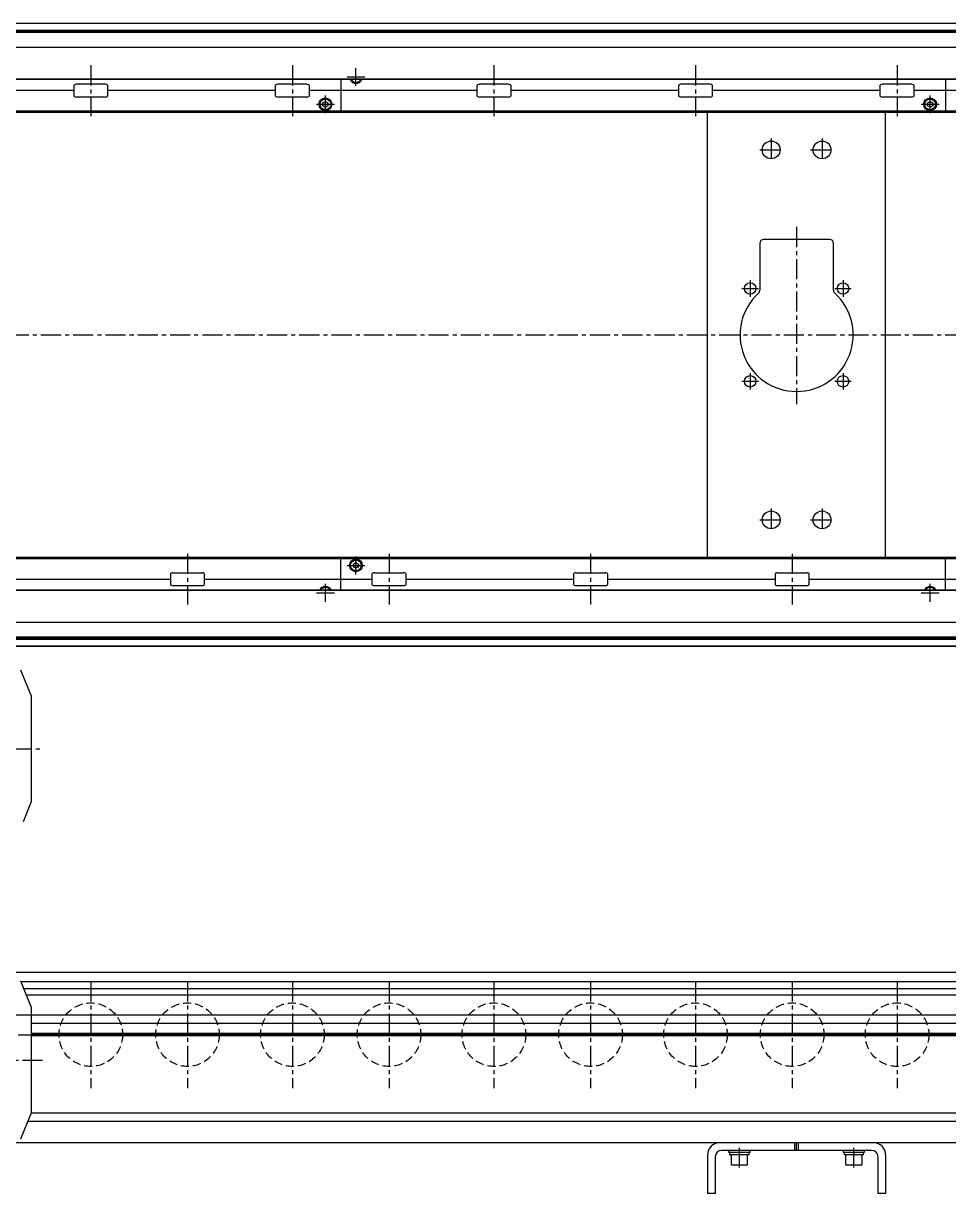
# Model space of a CAD drawing. Extents: x -10 to 2865, y -8 to 1001.
# Drawn here: x 676 to 1404, y 28 to 948 of the extents above; entities that cross this region are included whole.
import ezdxf

# ---------------------------------------------------------------- set-up
doc = ezdxf.new("R2010")
doc.units = 0
doc.header["$LTSCALE"] = 0.5
doc.linetypes.add('CENTER', pattern=[50.8, 31.75, -6.35, 6.35, -6.35])
doc.linetypes.add('DASHED', pattern=[19.05, 12.7, -6.35])
for name, color, linetype in [('MSM_CENTER', 1, 'CENTER'), ('MSM_CONTINUOUS', 7, 'CONTINUOUS'), ('MSM_DASHED', 4, 'DASHED')]:
    doc.layers.add(name, color=color, linetype=linetype)

msp = doc.modelspace()

# ---------------------------------------------------------------- linework, layer by layer
at = {"layer": 'MSM_CENTER'}
for p, q in [((729.25, 915.5), (729.25, 875.5)), ((887.75, 915.5), (887.75, 875.5)), ((937.75, 899.25), (937.75, 913.25)), ((1046.25, 915.5), (1046.25, 875.5)), ((1204.75, 915.5), (1204.75, 875.5)), ((1363.25, 915.5), (1363.25, 875.5)), ((930.75, 906.25), (944.75, 906.25)), ((906.75, 884.75), (920.75, 884.75)), ((913.75, 877.75), (913.75, 891.75)), ((1382.25, 884.75), (1396.25, 884.75)), ((1389.25, 877.75), (1389.25, 891.75)), ((1264.25, 857.9), (1264.25, 839.9)), ((1304.25, 857.9), (1304.25, 839.9)), ((1255.25, 848.9), (1273.25, 848.9)), ((1295.25, 848.9), (1313.25, 848.9)), ((1284.25, 788.4), (1284.25, 648.9)), ((1247.75, 746.4), (1247.75, 733.4)), ((1320.75, 746.4), (1320.75, 733.4)), ((1241.25, 739.9), (1254.25, 739.9)), ((1314.25, 739.9), (1327.25, 739.9)), ((359.75, 703.4), (2207.85, 703.4)), ((1247.75, 673.4), (1247.75, 660.4)), ((1320.75, 673.4), (1320.75, 660.4)), ((1241.25, 666.9), (1254.25, 666.9)), ((1314.25, 666.9), (1327.25, 666.9)), ((1264.25, 566.9), (1264.25, 548.9)), ((1304.25, 566.9), (1304.25, 548.9)), ((1255.25, 557.9), (1273.25, 557.9)), ((1295.25, 557.9), (1313.25, 557.9)), ((805.25, 531.3), (805.25, 491.3)), ((937.75, 515.05), (937.75, 529.05)), ((963.75, 531.3), (963.75, 491.3)), ((1122.25, 531.3), (1122.25, 491.3)), ((1280.75, 531.3), (1280.75, 491.3)), ((930.75, 522.05), (944.75, 522.05)), ((913.75, 493.55), (913.75, 507.55)), ((1389.25, 493.55), (1389.25, 507.55)), ((906.75, 500.55), (920.75, 500.55)), ((1382.25, 500.55), (1396.25, 500.55)), ((362.25, 377.75), (692.25, 377.75)), ((729.25, 195), (729.25, 111)), ((805.25, 195), (805.25, 111)), ((887.75, 195), (887.75, 111)), ((963.75, 195), (963.75, 111)), ((1046.25, 195), (1046.25, 111)), ((1122.25, 195), (1122.25, 111)), ((1204.75, 195), (1204.75, 111)), ((1280.75, 195), (1280.75, 111)), ((1363.25, 195), (1363.25, 111)), ((367.25, 153), (2198.25, 153)), ((472.25, 133), (692.25, 133)), ((1239.25, 48.4), (1239.25, 64)), ((1329.25, 48.4), (1329.25, 64))]:
    msp.add_line(p, q, dxfattribs=at)
at = {"layer": 'MSM_CONTINUOUS'}
for p, q in [((2197.85, 948.4), (370.65, 948.4)), ((2196.25, 948.35), (372.25, 948.35)), ((2171.58, 942.92), (396.92, 942.92)), ((2171.58, 941.18), (396.92, 941.18)), ((2171.5, 942.05), (397, 942.05)), ((2196.25, 929.55), (372.25, 929.55)), ((2196.25, 904.15), (372.25, 904.15)), ((2196.25, 904.55), (422.25, 904.55)), ((925.75, 904.15), (925.75, 879.4)), ((937.75, 903.94), (937.39, 904.15)), ((938.11, 904.15), (937.75, 903.94)), ((1401.25, 904.15), (1401.25, 879.4)), ((715.81, 895.5), (584.19, 895.5)), ((715.81, 899.5), (715.81, 891.5)), ((740.72, 900.5), (717.78, 900.5)), ((742.69, 891.5), (742.69, 899.5)), ((874.31, 895.5), (742.69, 895.5)), ((874.31, 899.5), (874.31, 891.5)), ((899.22, 900.5), (876.28, 900.5)), ((901.19, 891.5), (901.19, 899.5)), ((1032.81, 895.5), (901.19, 895.5)), ((1032.81, 899.5), (1032.81, 891.5)), ((1057.72, 900.5), (1034.78, 900.5)), ((1059.69, 891.5), (1059.69, 899.5)), ((1191.31, 895.5), (1059.69, 895.5)), ((1191.31, 899.5), (1191.31, 891.5)), ((1216.22, 900.5), (1193.28, 900.5)), ((1218.19, 891.5), (1218.19, 899.5)), ((1349.81, 895.5), (1218.19, 895.5)), ((1349.81, 899.5), (1349.81, 891.5)), ((1374.72, 900.5), (1351.78, 900.5)), ((1376.69, 891.5), (1376.69, 899.5)), ((1508.31, 895.5), (1376.69, 895.5)), ((740.72, 890.5), (717.78, 890.5)), ((899.22, 890.5), (876.28, 890.5)), ((911.75, 885.9), (913.75, 887.06)), ((911.75, 883.6), (911.75, 885.9)), ((913.75, 882.44), (911.75, 883.6)), ((913.75, 887.06), (915.75, 885.9)), ((915.75, 883.6), (913.75, 882.44)), ((915.75, 885.9), (915.75, 883.6)), ((1057.72, 890.5), (1034.78, 890.5)), ((1216.22, 890.5), (1193.28, 890.5)), ((1374.72, 890.5), (1351.78, 890.5)), ((1387.25, 885.9), (1389.25, 887.06)), ((1387.25, 883.6), (1387.25, 885.9)), ((1389.25, 882.44), (1387.25, 883.6)), ((1389.25, 887.06), (1391.25, 885.9)), ((1391.25, 883.6), (1389.25, 882.44)), ((1391.25, 885.9), (1391.25, 883.6)), ((2193.75, 879.4), (450.25, 879.4)), ((2197.85, 878.4), (450.25, 878.4)), ((1214.25, 528.4), (1214.25, 878.4)), ((1354.25, 528.4), (1354.25, 878.4)), ((1255.25, 775.4), (1255.25, 738.5)), ((1310.25, 778.4), (1258.25, 778.4)), ((1313.25, 738.5), (1313.25, 775.4)), ((2197.85, 528.4), (450.25, 528.4)), ((450.25, 527.4), (2193.75, 527.4)), ((925.75, 502.65), (925.75, 527.4)), ((1401.25, 502.65), (1401.25, 527.4)), ((793.78, 516.3), (816.72, 516.3)), ((935.75, 523.2), (937.75, 524.36)), ((935.75, 520.9), (935.75, 523.2)), ((937.75, 519.74), (935.75, 520.9)), ((937.75, 524.36), (939.75, 523.2)), ((939.75, 520.9), (937.75, 519.74)), ((939.75, 523.2), (939.75, 520.9)), ((952.28, 516.3), (975.22, 516.3)), ((1110.78, 516.3), (1133.72, 516.3)), ((1269.28, 516.3), (1292.22, 516.3)), ((660.19, 511.3), (791.81, 511.3)), ((791.81, 515.3), (791.81, 507.3)), ((793.78, 506.3), (816.72, 506.3)), ((818.69, 507.3), (818.69, 515.3)), ((818.69, 511.3), (950.31, 511.3)), ((950.31, 515.3), (950.31, 507.3)), ((952.28, 506.3), (975.22, 506.3)), ((977.19, 507.3), (977.19, 515.3)), ((977.19, 511.3), (1108.81, 511.3)), ((1108.81, 515.3), (1108.81, 507.3)), ((1110.78, 506.3), (1133.72, 506.3)), ((1135.69, 507.3), (1135.69, 515.3)), ((1135.69, 511.3), (1267.31, 511.3)), ((1267.31, 515.3), (1267.31, 507.3)), ((1269.28, 506.3), (1292.22, 506.3)), ((1294.19, 507.3), (1294.19, 515.3)), ((1294.19, 511.3), (1425.81, 511.3)), ((2196.25, 502.65), (372.25, 502.65)), ((2196.25, 502.25), (422.25, 502.25)), ((913.39, 502.65), (913.75, 502.86)), ((913.75, 502.86), (914.11, 502.65)), ((1388.89, 502.65), (1389.25, 502.86)), ((1389.25, 502.86), (1389.61, 502.65)), ((2196.25, 477.25), (372.25, 477.25)), ((2171.58, 465.62), (396.92, 465.62)), ((2171.58, 463.88), (396.92, 463.88)), ((2171.5, 464.75), (397, 464.75)), ((2197.85, 458.4), (370.65, 458.4)), ((2196.25, 458.45), (372.25, 458.45)), ((682.25, 419.75), (674.25, 439.75)), ((682.25, 419.75), (682.25, 335.75)), ((676.25, 320.75), (682.25, 335.75)), ((2196.25, 202), (372.25, 202)), ((682.25, 175), (674.25, 195)), ((2196.25, 194.6), (674.41, 194.6)), ((2080.25, 189), (676.65, 189)), ((2080.25, 184), (678.65, 184)), ((682.25, 175), (682.25, 91)), ((1980.25, 168.25), (667.25, 168.25)), ((1980.25, 161.75), (682.25, 161.75)), ((1980.25, 153.87), (682.25, 153.87)), ((1980.25, 153), (682.25, 153)), ((1980.25, 152.13), (682.25, 152.13)), ((674.25, 71), (682.25, 91)), ((1980.25, 84.75), (679.75, 84.75)), ((1980.25, 91.25), (682.25, 91.25)), ((2197.85, 68), (472.25, 68)), ((1282.75, 62), (1282.75, 68)), ((1284.25, 62), (1284.25, 68)), ((1285.75, 62), (1285.75, 68)), ((1214.25, 58.5), (1214.25, 28)), ((1220.25, 57), (1220.25, 28)), ((1343.25, 62), (1225.25, 62)), ((1230.75, 62), (1230.75, 60.4)), ((1247.75, 60.4), (1230.75, 60.4)), ((1231.55, 60.4), (1231.55, 58.4)), ((1246.95, 58.4), (1231.55, 58.4)), ((1232.75, 58.4), (1232.75, 51.2)), ((1245.75, 51.2), (1245.75, 58.4)), ((1246.95, 58.4), (1246.95, 60.4)), ((1247.75, 60.4), (1247.75, 62)), ((1320.75, 62), (1320.75, 60.4)), ((1337.75, 60.4), (1320.75, 60.4)), ((1321.55, 60.4), (1321.55, 58.4)), ((1336.95, 58.4), (1321.55, 58.4)), ((1322.75, 58.4), (1322.75, 51.2)), ((1335.75, 51.2), (1335.75, 58.4)), ((1336.95, 58.4), (1336.95, 60.4)), ((1337.75, 60.4), (1337.75, 62)), ((1348.25, 28), (1348.25, 57)), ((1354.25, 58.5), (1354.25, 28)), ((1244.95, 50.4), (1233.55, 50.4)), ((1334.95, 50.4), (1323.55, 50.4)), ((1220.25, 28), (1214.25, 28)), ((1354.25, 28), (1348.25, 28))]:
    msp.add_line(p, q, dxfattribs=at)
for centre, radius in [((913.75, 884.75), 5), ((913.75, 884.75), 4.25), ((1389.25, 884.75), 5), ((1389.25, 884.75), 4.25), ((1264.25, 848.9), 7), ((1304.25, 848.9), 7), ((1247.75, 739.9), 4.5), ((1320.75, 739.9), 4.5), ((1247.75, 666.9), 4.5), ((1320.75, 666.9), 4.5), ((1264.25, 557.9), 7), ((1304.25, 557.9), 7), ((937.75, 522.05), 5), ((937.75, 522.05), 4.25)]:
    msp.add_circle(centre, radius, dxfattribs=at)
for centre, radius, start, end in [((937.75, 906.25), 5, 204.83459, 335.16541), ((937.75, 906.25), 4.25, 209.61158, 330.38842), ((716.68, 899.38), 0.882, 115.53281, 172.10275), ((717.76, 897.09), 3.41, 89.66873, 115.24537), ((740.74, 897.09), 3.41, 64.75463, 90.33127), ((741.82, 899.38), 0.882, 7.89725, 64.46719), ((875.18, 899.38), 0.882, 115.53281, 172.10275), ((876.26, 897.09), 3.41, 89.66873, 115.24537), ((899.24, 897.09), 3.41, 64.75463, 90.33127), ((900.32, 899.38), 0.882, 7.89725, 64.46719), ((1033.68, 899.38), 0.882, 115.53281, 172.10275), ((1034.76, 897.09), 3.41, 89.66873, 115.24537), ((1057.74, 897.09), 3.41, 64.75463, 90.33127), ((1058.82, 899.38), 0.882, 7.89725, 64.46719), ((1192.18, 899.38), 0.882, 115.53281, 172.10275), ((1193.26, 897.09), 3.41, 89.66873, 115.24537), ((1216.24, 897.09), 3.41, 64.75463, 90.33127), ((1217.32, 899.38), 0.882, 7.89725, 64.46719), ((1350.68, 899.38), 0.882, 115.53281, 172.10275), ((1351.76, 897.09), 3.41, 89.66873, 115.24537), ((1374.74, 897.09), 3.41, 64.75463, 90.33127), ((1375.82, 899.38), 0.882, 7.89725, 64.46719), ((716.68, 891.62), 0.882, 187.89725, 244.46719), ((717.76, 893.91), 3.41, 244.75463, 270.33127), ((740.74, 893.91), 3.41, 269.66873, 295.24537), ((741.82, 891.62), 0.882, 295.53281, 352.10275), ((875.18, 891.62), 0.882, 187.89725, 244.46719), ((876.26, 893.91), 3.41, 244.75463, 270.33127), ((899.24, 893.91), 3.41, 269.66873, 295.24537), ((900.32, 891.62), 0.882, 295.53281, 352.10275), ((1033.68, 891.62), 0.882, 187.89725, 244.46719), ((1034.76, 893.91), 3.41, 244.75463, 270.33127), ((1057.74, 893.91), 3.41, 269.66873, 295.24537), ((1058.82, 891.62), 0.882, 295.53281, 352.10275), ((1192.18, 891.62), 0.882, 187.89725, 244.46719), ((1193.26, 893.91), 3.41, 244.75463, 270.33127), ((1216.24, 893.91), 3.41, 269.66873, 295.24537), ((1217.32, 891.62), 0.882, 295.53281, 352.10275), ((1350.68, 891.62), 0.882, 187.89725, 244.46719), ((1351.76, 893.91), 3.41, 244.75463, 270.33127), ((1374.74, 893.91), 3.41, 269.66873, 295.24537), ((1375.82, 891.62), 0.882, 295.53281, 352.10275), ((1258.25, 775.4), 3, 90, 180), ((1310.25, 775.4), 3, 0, 90), ((1252.25, 738.5), 3, 312.35205, 360), ((1316.25, 738.5), 3, 180, 227.64795), ((1284.25, 703.4), 44.5, 132.35205, 47.64795), ((792.68, 515.18), 0.882, 115.53281, 172.10275), ((793.76, 512.89), 3.41, 89.66873, 115.24537), ((816.74, 512.89), 3.41, 64.75463, 90.33127), ((817.82, 515.18), 0.882, 7.89725, 64.46719), ((951.18, 515.18), 0.882, 115.53281, 172.10275), ((952.26, 512.89), 3.41, 89.66873, 115.24537), ((975.24, 512.89), 3.41, 64.75463, 90.33127), ((976.32, 515.18), 0.882, 7.89725, 64.46719), ((1109.68, 515.18), 0.882, 115.53281, 172.10275), ((1110.76, 512.89), 3.41, 89.66873, 115.24537), ((1133.74, 512.89), 3.41, 64.75463, 90.33127), ((1134.82, 515.18), 0.882, 7.89725, 64.46719), ((1268.18, 515.18), 0.882, 115.53281, 172.10275), ((1269.26, 512.89), 3.41, 89.66873, 115.24537), ((1292.24, 512.89), 3.41, 64.75463, 90.33127), ((1293.32, 515.18), 0.882, 7.89725, 64.46719), ((792.68, 507.42), 0.882, 187.89725, 244.46719), ((793.76, 509.71), 3.41, 244.75463, 270.33127), ((816.74, 509.71), 3.41, 269.66873, 295.24537), ((817.82, 507.42), 0.882, 295.53281, 352.10275), ((951.18, 507.42), 0.882, 187.89725, 244.46719), ((952.26, 509.71), 3.41, 244.75463, 270.33127), ((975.24, 509.71), 3.41, 269.66873, 295.24537), ((976.32, 507.42), 0.882, 295.53281, 352.10275), ((1109.68, 507.42), 0.882, 187.89725, 244.46719), ((1110.76, 509.71), 3.41, 244.75463, 270.33127), ((1133.74, 509.71), 3.41, 269.66873, 295.24537), ((1134.82, 507.42), 0.882, 295.53281, 352.10275), ((1268.18, 507.42), 0.882, 187.89725, 244.46719), ((1269.26, 509.71), 3.41, 244.75463, 270.33127), ((1292.24, 509.71), 3.41, 269.66873, 295.24537), ((1293.32, 507.42), 0.882, 295.53281, 352.10275), ((913.75, 500.55), 5, 24.83459, 155.16541), ((913.75, 500.55), 4.25, 29.61158, 150.38842), ((1389.25, 500.55), 5, 24.83459, 155.16541), ((1389.25, 500.55), 4.25, 29.61158, 150.38842), ((1223.75, 58.5), 9.5, 90, 180), ((1344.75, 58.5), 9.5, 0, 90), ((1225.25, 57), 5, 90, 180), ((1343.25, 57), 5, 0, 90), ((1233.55, 51.2), 0.8, 180, 270), ((1244.95, 51.2), 0.8, 270, 0), ((1323.55, 51.2), 0.8, 180, 270), ((1334.95, 51.2), 0.8, 270, 0)]:
    msp.add_arc(centre, radius, start, end, dxfattribs=at)
at = {"layer": 'MSM_DASHED'}
for centre in [(729.25, 153), (805.25, 153), (887.75, 153), (963.75, 153), (1046.25, 153), (1122.25, 153), (1204.75, 153), (1280.75, 153), (1363.25, 153)]:
    msp.add_circle(centre, 25, dxfattribs=at)

doc.saveas('drawing.dxf')
